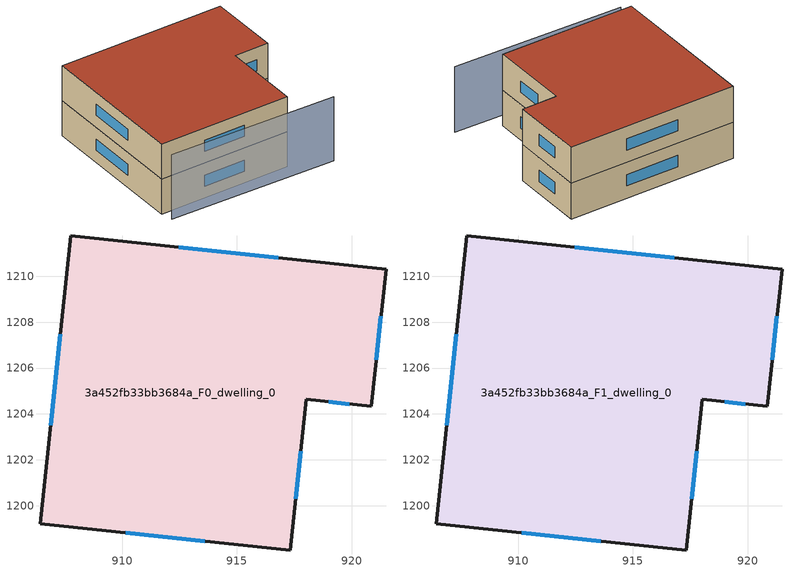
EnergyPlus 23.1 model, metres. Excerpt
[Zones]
3a452fb33bb3684a_F0_dwelling_0
 floor ground (EU_floor_Construction): 921.49,1210.29 920.86,1204.33 918.02,1204.63 917.32,1198.07 906.42,1199.23 907.76,1211.76 z0
 wall outside (EU_wall_Construction): 917.32,1198.07 918.02,1204.63 920.86,1204.33 921.49,1210.29 907.76,1211.76 906.42,1199.23 917.32,1198.07 z0:3
 window (EU_Window_Construction): 917.56,1200.31 917.78,1202.38 / 910.15,1198.83 913.59,1198.46 / 907.3,1207.47 906.88,1203.52 / 916.79,1210.8 912.46,1211.26 / 921.07,1206.37 921.27,1208.25 / 918.99,1204.53 919.89,1204.43 z1.03:1.97
3a452fb33bb3684a_F1_dwelling_0
 floor to 3a452fb33bb3684a_F0_dwelling_0 (EU_floor_Construction): 921.49,1210.29 920.86,1204.33 918.02,1204.63 917.32,1198.07 906.42,1199.23 907.76,1211.76 z3
 wall outside (EU_wall_Construction): 917.32,1198.07 918.02,1204.63 920.86,1204.33 921.49,1210.29 907.76,1211.76 906.42,1199.23 917.32,1198.07 z3:6
 window (EU_Window_Construction): 917.56,1200.31 917.78,1202.38 / 910.15,1198.83 913.59,1198.46 / 907.3,1207.47 906.88,1203.52 / 916.79,1210.8 912.46,1211.26 / 921.07,1206.37 921.27,1208.25 / 918.99,1204.53 919.89,1204.43 z4.03:4.97
 roof outside (EU_roof_Construction): 917.32,1198.07 918.02,1204.63 920.86,1204.33 921.49,1210.29 907.76,1211.76 906.42,1199.23 z6
shading: 906.56,1198.28 920.4,1196.51 z0:5.5
[Building]
EU S2 Campaign: North Axis=0; Terrain=City; Solar Distribution=FullExterior
[Site:Location]
Cape.Town.Intl.AP: Latitude=-33.965; Longitude=18.602; Time Zone=2; Elevation=46
[SizingPeriod:WeatherFileDays]
AnnualSizingPeriod: Begin Month=1; Begin Day of Month=1; End Month=12; End Day of Month=31; Day of Week for Start Day=Monday; Use Weather File Daylight Saving Period=No; Use Weather File Rain and Snow Indicators=No
[MATERIAL]
EU_InternalMass_Material: Roughness=MediumRough; Thickness=0.1; Conductivity=1; Density=1800; Specific Heat=900; Thermal Absorptance=0.9; Solar Absorptance=0.7; Visible Absorptance=0.7
[MATERIAL:NOMASS] Roughness=MediumRough; Thermal Absorptance=0.9; Solar Absorptance=0.7; Visible Absorptance=0.7
Name | Thermal Resistance
EU_wall_NoMass | 0.493876
EU_roof_NoMass | 0.449382
EU_floor_NoMass | 1.25
[WINDOWMATERIAL:SIMPLEGLAZINGSYSTEM]
EU_Window_SimpleGlazing: UFactor=4.4; Solar Heat Gain Coefficient=0.85; Visible Transmittance=0.85
[CONSTRUCTION]
EU_wall_Construction: EU_wall_NoMass
EU_roof_Construction: EU_roof_NoMass
EU_floor_Construction: EU_floor_NoMass
EU_Window_Construction: EU_Window_SimpleGlazing
EU_InternalMass_Construction: EU_InternalMass_Material
[ZONE] Type=1; Multiplier=1; Ceiling Height=autocalculate; Volume=465.706; Floor Area=autocalculate; Part of Total Floor Area=Yes
3a452fb33bb3684a_F0_dwelling_0; 3a452fb33bb3684a_F1_dwelling_0
[INTERNALMASS] Construction=EU_InternalMass_Construction; Surface Area=155.235
Name | Zone or ZoneList
3a452fb33bb3684a_F0_dwelling_0_EU_InternalMass | 3a452fb33bb3684a_F0_dwelling_0
3a452fb33bb3684a_F1_dwelling_0_EU_InternalMass | 3a452fb33bb3684a_F1_dwelling_0
[OTHEREQUIPMENT] Fuel Type=Electricity; Design Level Calculation Method=Watts/Area; Power per Zone Floor Area=1; Fraction Latent=0; Fraction Radiant=0; Fraction Lost=0; Carbon Dioxide Generation Rate=0; EndUse Subcategory=EU_Step8_InternalGains
Name | Zone or ZoneList or Space or SpaceList | Schedule
EU_Step8_InternalGain_3a452fb33bb3684a_F0_dwelling_0_f000 | 3a452fb33bb3684a_F0_dwelling_0 | EU_Step8_GainSchedule_3a452fb33bb3684a_F0_dwelling_0_f000
EU_Step8_InternalGain_3a452fb33bb3684a_F1_dwelling_0_f000 | 3a452fb33bb3684a_F1_dwelling_0 | EU_Step8_GainSchedule_3a452fb33bb3684a_F1_dwelling_0_f000
[ZONEVENTILATION:DESIGNFLOWRATE] Schedule=EU_AlwaysOn; Design Flow Rate Calculation Method=AirChanges/Hour; Air Changes per Hour=0.64; Ventilation Type=Natural; Fan Pressure Rise=0; Fan Total Efficiency=1; Constant Term Coefficient=1; Temperature Term Coefficient=0; Velocity Term Coefficient=0; Velocity Squared Term Coefficient=0; Minimum Indoor Temperature=-100; Maximum Indoor Temperature=100; Delta Temperature=-100; Minimum Outdoor Temperature=-100; Maximum Outdoor Temperature=100; Maximum Wind Speed=40
Name | Zone or ZoneList or Space or SpaceList
EU_ConstantAir_3a452fb33bb3684a_F0_dwelling_0 | 3a452fb33bb3684a_F0_dwelling_0
EU_ConstantAir_3a452fb33bb3684a_F1_dwelling_0 | 3a452fb33bb3684a_F1_dwelling_0
[HVACTEMPLATE:THERMOSTAT] Constant Heating Setpoint=20; Constant Cooling Setpoint=50
EU_HeatOnly_3a452fb33bb3684a_F0_dwelling_0; EU_HeatOnly_3a452fb33bb3684a_F1_dwelling_0
[HVACTEMPLATE:ZONE:IDEALLOADSAIRSYSTEM] System Availability Schedule=EU_AlwaysOn; Maximum Heating Supply Air Temperature=50; Minimum Cooling Supply Air Temperature=13; Maximum Heating Supply Air Humidity Ratio=0.0156; Minimum Cooling Supply Air Humidity Ratio=0.0077; Heating Limit=NoLimit; Cooling Limit=NoLimit; Heating Availability Schedule=EU_AlwaysOn; Cooling Availability Schedule=EU_CoolingOff; Dehumidification Control Type=ConstantSensibleHeatRatio; Cooling Sensible Heat Ratio=0.7; Dehumidification Setpoint=60; Humidification Control Type=None; Humidification Setpoint=30; Outdoor Air Method=None; Outdoor Air Flow Rate per Person=0.00944; Outdoor Air Flow Rate per Zone Floor Area=0; Outdoor Air Flow Rate per Zone=0; Demand Controlled Ventilation Type=None; Outdoor Air Economizer Type=NoEconomizer; Heat Recovery Type=None; Sensible Heat Recovery Effectiveness=0.7; Latent Heat Recovery Effectiveness=0.65
Name | Template Thermostat
3a452fb33bb3684a_F0_dwelling_0 | EU_HeatOnly_3a452fb33bb3684a_F0_dwelling_0
3a452fb33bb3684a_F1_dwelling_0 | EU_HeatOnly_3a452fb33bb3684a_F1_dwelling_0
[SIZING:ZONE] Zone Cooling Design Supply Air Temperature Input Method=SupplyAirTemperature; Zone Cooling Design Supply Air Temperature=13; Zone Heating Design Supply Air Temperature Input Method=SupplyAirTemperature; Zone Heating Design Supply Air Temperature=50; Zone Cooling Design Supply Air Humidity Ratio=0.008; Zone Heating Design Supply Air Humidity Ratio=0.008; Cooling Design Air Flow Method=DesignDay; Cooling Design Air Flow Rate=0; Cooling Minimum Air Flow per Zone Floor Area=0.000762; Cooling Minimum Air Flow=0; Cooling Minimum Air Flow Fraction=0.2; Heating Design Air Flow Method=DesignDay; Heating Design Air Flow Rate=0; Heating Maximum Air Flow per Zone Floor Area=0.002032; Heating Maximum Air Flow=0.141576; Heating Maximum Air Flow Fraction=0.3; Account for Dedicated Outdoor Air System=No; Dedicated Outdoor Air System Control Strategy=NeutralSupplyAir; Dedicated Outdoor Air Low Setpoint Temperature for Design=autosize; Dedicated Outdoor Air High Setpoint Temperature for Design=autosize; Zone Load Sizing Method=Sensible Load Only No Latent Load; Zone Latent Cooling Design Supply Air Humidity Ratio Input Method=HumidityRatioDifference; Zone Cooling Design Supply Air Humidity Ratio Difference=0.005; Zone Latent Heating Design Supply Air Humidity Ratio Input Method=HumidityRatioDifference; Zone Humidification Design Supply Air Humidity Ratio Difference=0.005
3a452fb33bb3684a_F0_dwelling_0; 3a452fb33bb3684a_F1_dwelling_0
[SCHEDULE:CONSTANT]
Name | Hourly Value
EU_AlwaysOn | 1
EU_CoolingOff | 0
[SCHEDULE:FILE] Column Number=1; Rows to Skip at Top=0; Number of Hours of Data=8760; Column Separator=Comma; Interpolate to Timestep=No; Minutes per Item=60; Adjust Schedule for Daylight Savings=Yes
Name | File
EU_Step8_GainSchedule_3a452fb33bb3684a_F0_dwelling_0_f000 | ../../schedules/3a452fb33bb3684a/3a452fb33bb3684a_F0_dwelling_0_f000_gain.csv
EU_Step8_GainSchedule_3a452fb33bb3684a_F1_dwelling_0_f000 | ../../schedules/3a452fb33bb3684a/3a452fb33bb3684a_F1_dwelling_0_f000_gain.csv
